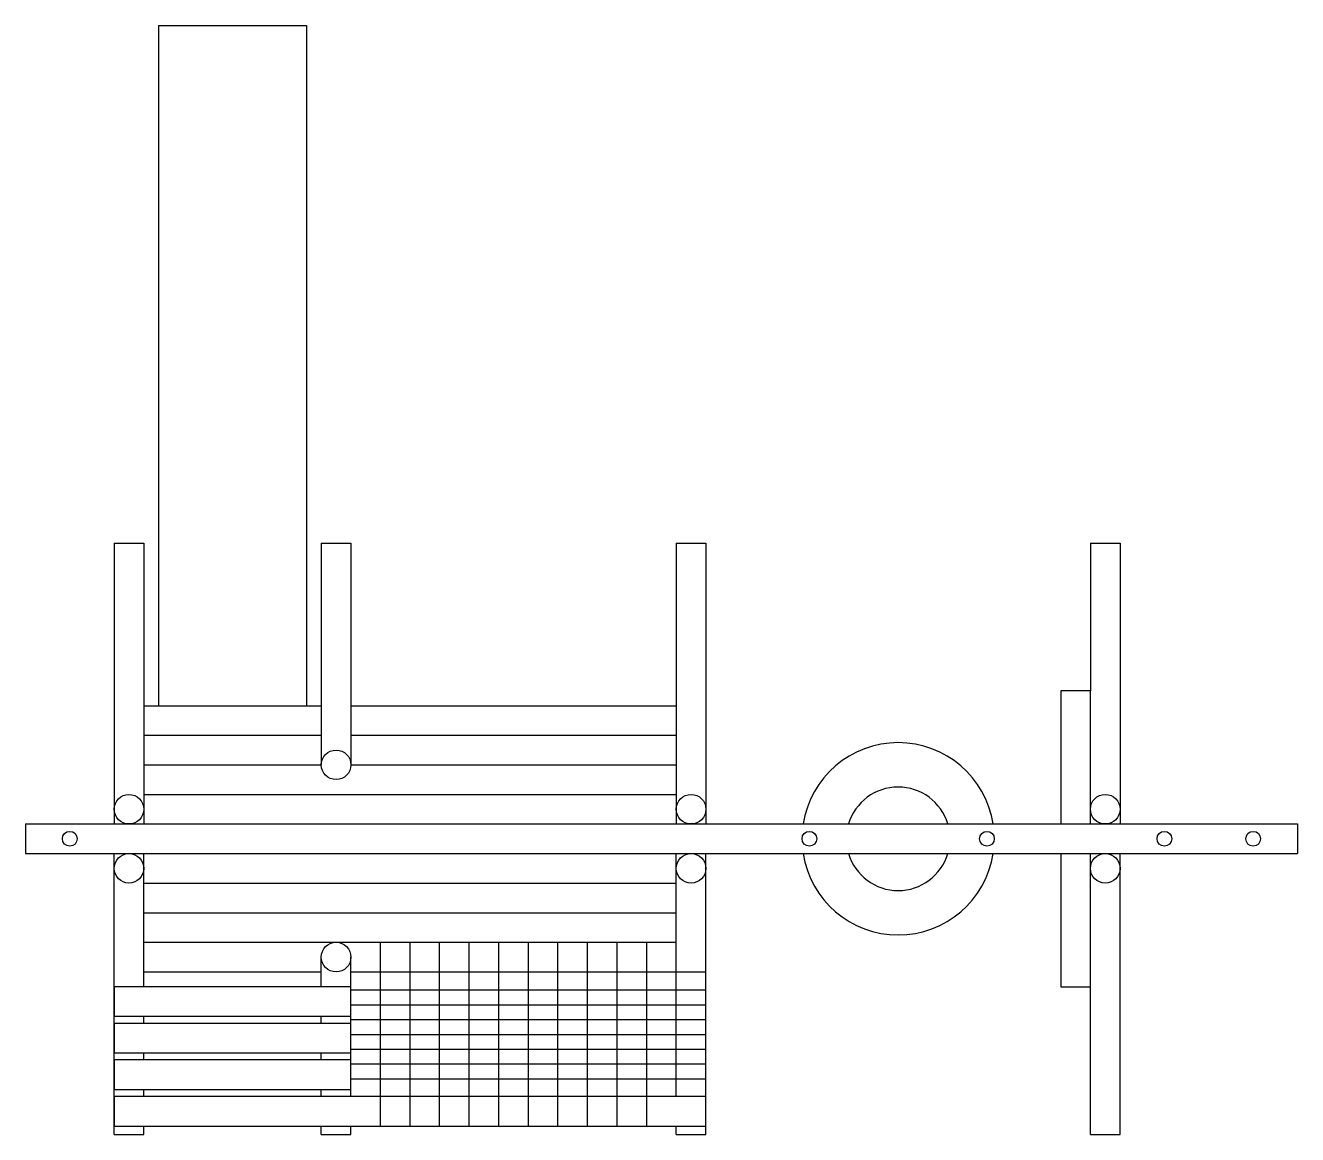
# Model space of a CAD drawing. Header units: millimetres. Extents: x 1467.18 to 1471.48, y 1326.81 to 1330.56.
import ezdxf

# ---------------------------------------------------------------- set-up
doc = ezdxf.new("R2010")
doc.units = ezdxf.units.MM
doc.header["$LTSCALE"] = 10
doc.layers.add('Playground', color=2, linetype='Continuous')

msp = doc.modelspace()

# ---------------------------------------------------------------- linework, layer by layer
at = {"layer": 'Playground'}
for p, q in [((1467.6293, 1330.5588), (1467.6293, 1328.2588)), ((1467.6293, 1330.5588), (1468.1293, 1330.5588)), ((1468.1293, 1330.5588), (1468.1293, 1328.2588)), ((1467.4793, 1328.8088), (1467.5793, 1328.8088)), ((1467.4793, 1328.8088), (1467.4793, 1327.8588)), ((1467.5793, 1328.8088), (1467.5793, 1327.8588)), ((1468.1793, 1328.8088), (1468.1793, 1328.0588)), ((1468.1793, 1328.8088), (1468.2793, 1328.8088)), ((1468.2793, 1328.8088), (1468.2793, 1328.0588)), ((1469.3793, 1328.8088), (1469.3793, 1327.8588)), ((1469.3793, 1328.8088), (1469.4793, 1328.8088)), ((1469.4793, 1328.8088), (1469.4793, 1327.8588)), ((1470.7793, 1328.8088), (1470.8793, 1328.8088)), ((1470.7793, 1328.8088), (1470.7793, 1328.3088)), ((1470.8793, 1328.8088), (1470.8793, 1327.8588)), ((1467.5793, 1328.2588), (1468.1793, 1328.2588)), ((1468.2793, 1328.2588), (1469.3793, 1328.2588)), ((1467.5793, 1328.1588), (1468.1793, 1328.1588)), ((1468.2793, 1328.1588), (1469.3793, 1328.1588)), ((1467.5793, 1328.0588), (1468.1793, 1328.0588)), ((1468.2793, 1328.0588), (1469.3793, 1328.0588)), ((1467.5793, 1327.9588), (1469.3793, 1327.9588)), ((1467.1793, 1327.8588), (1471.4793, 1327.8588)), ((1467.1793, 1327.8588), (1467.1793, 1327.7588)), ((1471.4793, 1327.8588), (1471.4793, 1327.7588)), ((1467.1793, 1327.7588), (1471.4793, 1327.7588)), ((1467.4793, 1326.8088), (1467.4793, 1327.7588)), ((1467.5793, 1327.3088), (1467.5793, 1327.7588)), ((1469.3793, 1326.9369), (1469.3793, 1327.7588)), ((1469.4793, 1326.8088), (1469.4793, 1327.7588)), ((1470.8793, 1326.8088), (1470.8793, 1327.7588)), ((1467.5793, 1327.6588), (1469.3793, 1327.6588)), ((1467.5793, 1327.5588), (1469.3793, 1327.5588)), ((1467.5793, 1327.4588), (1469.3793, 1327.4588)), ((1468.3793, 1326.8369), (1468.3793, 1327.4588)), ((1468.4793, 1326.8369), (1468.4793, 1327.4588)), ((1468.5793, 1326.8369), (1468.5793, 1327.4588)), ((1468.6793, 1326.8369), (1468.6793, 1327.4588)), ((1468.7793, 1326.8369), (1468.7793, 1327.4588)), ((1468.8793, 1326.8369), (1468.8793, 1327.4588)), ((1468.9793, 1326.8369), (1468.9793, 1327.4588)), ((1469.0793, 1326.8369), (1469.0793, 1327.4588)), ((1469.1793, 1326.8369), (1469.1793, 1327.4588)), ((1469.2793, 1326.8369), (1469.2793, 1327.4588)), ((1468.1793, 1327.3088), (1468.1793, 1327.4088)), ((1468.2793, 1326.9369), (1468.2793, 1327.4088)), ((1467.5793, 1327.3588), (1468.1793, 1327.3588)), ((1468.2793, 1327.3588), (1469.4793, 1327.3588)), ((1468.2793, 1327.2976), (1469.4793, 1327.2976)), ((1470.7793, 1326.8088), (1470.7793, 1327.3088)), ((1468.2793, 1327.2476), (1469.4793, 1327.2476)), ((1467.5793, 1327.1848), (1467.5793, 1327.2088)), ((1468.1793, 1327.1848), (1468.1793, 1327.2088)), ((1468.2793, 1327.1976), (1469.4793, 1327.1976)), ((1468.2793, 1327.1476), (1469.4793, 1327.1476)), ((1467.5793, 1327.0609), (1467.5793, 1327.0848)), ((1468.1793, 1327.0609), (1468.1793, 1327.0848)), ((1468.2793, 1327.0976), (1469.4793, 1327.0976)), ((1468.2793, 1327.0476), (1469.4793, 1327.0476)), ((1468.2793, 1326.9976), (1469.4793, 1326.9976)), ((1467.5793, 1326.9369), (1467.5793, 1326.9609)), ((1468.1793, 1326.9369), (1468.1793, 1326.9609)), ((1467.4793, 1326.8088), (1467.5793, 1326.8088)), ((1467.5793, 1326.8088), (1467.5793, 1326.8369)), ((1468.1793, 1326.8088), (1468.1793, 1326.8369)), ((1468.1793, 1326.8088), (1468.2793, 1326.8088)), ((1468.2793, 1326.8088), (1468.2793, 1326.8369)), ((1469.3793, 1326.8088), (1469.3793, 1326.8369)), ((1469.3793, 1326.8088), (1469.4793, 1326.8088)), ((1470.7793, 1326.8088), (1470.8793, 1326.8088))]:
    msp.add_line(p, q, dxfattribs=at)
for points in [[(1470.7793, 1327.8588), (1470.7793, 1328.3088), (1470.6793, 1328.3088), (1470.6793, 1327.8588)], [(1470.6793, 1327.7588), (1470.6793, 1327.3088), (1470.7793, 1327.3088), (1470.7793, 1327.7588)]]:
    msp.add_lwpolyline(points, dxfattribs=at)
for points in [[(1467.4793, 1327.3088), (1467.4793, 1327.2088), (1468.2793, 1327.2088), (1468.2793, 1327.3088)], [(1467.4793, 1327.1848), (1467.4793, 1327.0848), (1468.2793, 1327.0848), (1468.2793, 1327.1848)], [(1467.4793, 1327.0609), (1467.4793, 1326.9609), (1468.2793, 1326.9609), (1468.2793, 1327.0609)], [(1467.4793, 1326.9369), (1467.4793, 1326.8369), (1469.4793, 1326.8369), (1469.4793, 1326.9369)]]:
    msp.add_lwpolyline(points, close=True, dxfattribs=at)
for centre, radius in [((1468.2293, 1328.0588), 0.05), ((1467.5293, 1327.9088), 0.05), ((1469.4293, 1327.9088), 0.05), ((1470.8293, 1327.9088), 0.05), ((1467.3293, 1327.8088), 0.025), ((1469.8293, 1327.8088), 0.025), ((1470.4293, 1327.8088), 0.025), ((1471.0293, 1327.8088), 0.025), ((1471.3293, 1327.8088), 0.025), ((1467.5293, 1327.7088), 0.05), ((1469.4293, 1327.7088), 0.05), ((1470.8293, 1327.7088), 0.05), ((1468.2293, 1327.4088), 0.05)]:
    msp.add_circle(centre, radius, dxfattribs=at)
for radius, start, end in [(0.325, 8.8499, 171.1501), (0.175, 16.6015, 163.3985), (0.325, 188.8499, 351.1501), (0.175, 196.6015, 343.3985)]:
    msp.add_arc((1470.1293, 1327.8088), radius, start, end, dxfattribs=at)

doc.saveas('drawing.dxf')
